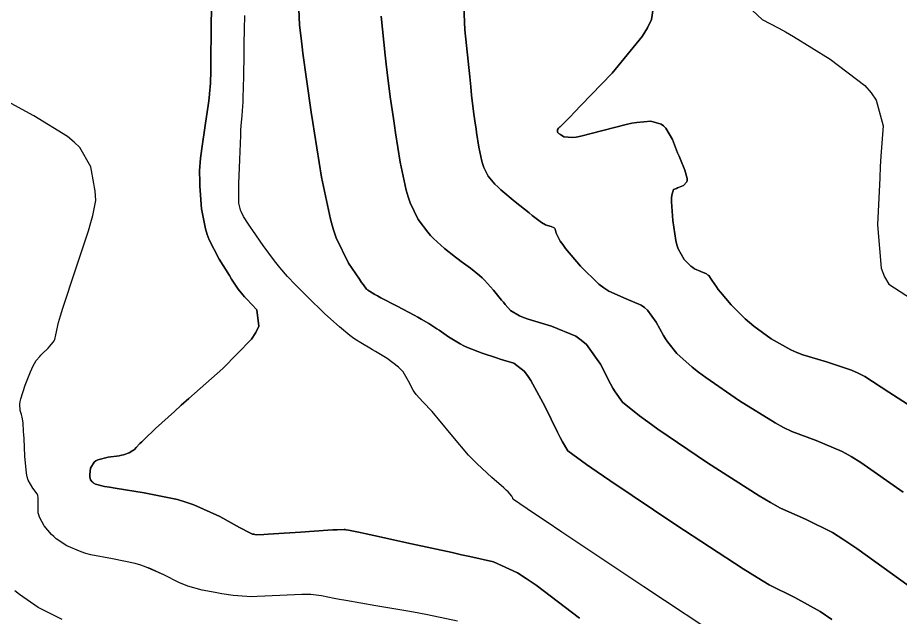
# Model space of a CAD drawing. Header units: metres. Extents: x 837117 to 838479, y 1189012 to 1191015.
# Drawn here: x 837819.78 to 837854.53, y 1189245.03 to 1189268.64 of the extents above; entities that cross this region are included whole.
import ezdxf

# ---------------------------------------------------------------- set-up
doc = ezdxf.new("R2010")
doc.units = ezdxf.units.M
doc.header["$LTSCALE"] = 0.3
doc.layers.add('COTAS 10', color=1, linetype='Continuous')
doc.layers.add('COTAS INT', color=252, linetype='Continuous')

msp = doc.modelspace()

# ---------------------------------------------------------------- linework, layer by layer
at = {"layer": 'COTAS 10'}
for points in [[(837854.638, 1189249.962), (837852.973, 1189251.127), (837852.585, 1189251.365), (837852.229, 1189251.568), (837851.207, 1189251.994), (837850.248, 1189252.349), (837849.932, 1189252.506), (837849.593, 1189252.688), (837848.188, 1189253.558), (837846.869, 1189254.473), (837846.584, 1189254.684), (837846.335, 1189254.876), (837845.727, 1189255.419), (837845.372, 1189255.866), (837845.282, 1189255.999), (837845.195, 1189256.134), (837844.913, 1189256.655), (837844.573, 1189257.127), (837844.451, 1189257.232), (837844.317, 1189257.326), (837843.729, 1189257.573), (837843.049, 1189257.875), (837842.856, 1189258.004), (837842.661, 1189258.153), (837841.94, 1189258.854), (837841.347, 1189259.558), (837841.232, 1189259.709), (837841.139, 1189259.84), (837840.982, 1189260.155), (837840.941, 1189260.311), (837840.921, 1189260.342), (837840.898, 1189260.368), (837840.784, 1189260.418), (837840.641, 1189260.452), (837840.599, 1189260.468), (837840.557, 1189260.487), (837840.398, 1189260.581), (837840.138, 1189260.773), (837840.033, 1189260.855), (837839.912, 1189260.95), (837839.355, 1189261.394), (837838.795, 1189261.867), (837838.673, 1189261.981), (837838.565, 1189262.086), (837838.294, 1189262.402), (837838.13, 1189262.738), (837838.09, 1189262.856), (837838.053, 1189262.985), (837837.935, 1189263.542), (837837.842, 1189264.123), (837837.82, 1189264.267), (837837.799, 1189264.404), (837837.736, 1189264.838), (837837.649, 1189265.584), (837837.613, 1189265.917), (837837.572, 1189266.305), (837837.381, 1189268.165), (837837.3, 1189270.042)], [(837837.3, 1189270.042), (837837.381, 1189268.165), (837837.572, 1189266.305), (837837.613, 1189265.917), (837837.649, 1189265.584), (837837.736, 1189264.838), (837837.799, 1189264.404), (837837.82, 1189264.267), (837837.842, 1189264.123), (837837.935, 1189263.542), (837838.053, 1189262.985), (837838.09, 1189262.856), (837838.13, 1189262.738), (837838.294, 1189262.402), (837838.565, 1189262.086), (837838.673, 1189261.981), (837838.795, 1189261.867), (837839.355, 1189261.394), (837839.912, 1189260.95), (837840.033, 1189260.855), (837840.138, 1189260.773), (837840.398, 1189260.581), (837840.557, 1189260.487), (837840.599, 1189260.468), (837840.641, 1189260.452), (837840.784, 1189260.418), (837840.898, 1189260.368), (837840.921, 1189260.342), (837840.941, 1189260.311), (837840.982, 1189260.155), (837841.139, 1189259.84), (837841.232, 1189259.709), (837841.347, 1189259.558), (837841.94, 1189258.854), (837842.661, 1189258.153), (837842.856, 1189258.004), (837843.049, 1189257.875), (837843.729, 1189257.573), (837844.317, 1189257.326), (837844.451, 1189257.232), (837844.573, 1189257.127), (837844.913, 1189256.655), (837845.195, 1189256.134), (837845.282, 1189255.999), (837845.372, 1189255.866), (837845.727, 1189255.419), (837846.335, 1189254.876), (837846.584, 1189254.684), (837846.869, 1189254.473), (837848.188, 1189253.558), (837849.593, 1189252.688), (837849.932, 1189252.506), (837850.248, 1189252.349), (837851.207, 1189251.994), (837852.229, 1189251.568), (837852.585, 1189251.365), (837852.973, 1189251.127), (837854.638, 1189249.962)], [(837837.09, 1189244.887), (837835.915, 1189245.129), (837835.571, 1189245.194), (837835.218, 1189245.26), (837833.875, 1189245.493), (837832.698, 1189245.692), (837832.45, 1189245.737), (837832.235, 1189245.777), (837831.74, 1189245.882), (837831.321, 1189245.929), (837831.154, 1189245.932), (837830.964, 1189245.931), (837830.097, 1189245.891), (837829.201, 1189245.849), (837828.993, 1189245.846), (837828.803, 1189245.848), (837828.265, 1189245.887), (837827.819, 1189245.96), (837827.688, 1189245.984), (837827.553, 1189246.008), (837827.036, 1189246.108), (837826.478, 1189246.264), (837826.316, 1189246.325), (837826.152, 1189246.393), (837825.534, 1189246.701), (837824.836, 1189247.015), (837824.622, 1189247.087), (837824.398, 1189247.152), (837823.511, 1189247.334), (837822.659, 1189247.498), (837822.457, 1189247.552), (837822.27, 1189247.61), (837821.714, 1189247.849), (837821.297, 1189248.13), (837821.197, 1189248.213), (837821.103, 1189248.299), (837820.819, 1189248.631), (837820.637, 1189248.971), (837820.607, 1189249.063), (837820.586, 1189249.153), (837820.584, 1189249.467), (837820.586, 1189249.752), (837820.568, 1189249.823), (837820.541, 1189249.892), (837820.376, 1189250.113), (837820.194, 1189250.429), (837820.156, 1189250.558), (837820.124, 1189250.705), (837820.056, 1189251.383), (837820.026, 1189252.067), (837820.018, 1189252.217), (837820.011, 1189252.351), (837819.987, 1189252.692), (837819.955, 1189252.908), (837819.943, 1189252.962), (837819.93, 1189253.014), (837819.869, 1189253.181), (837819.859, 1189253.426), (837819.877, 1189253.526), (837819.904, 1189253.64), (837820.077, 1189254.17), (837820.285, 1189254.697), (837820.334, 1189254.81), (837820.379, 1189254.908), (837820.51, 1189255.143), (837820.645, 1189255.304), (837820.693, 1189255.356), (837820.746, 1189255.41), (837820.974, 1189255.634), (837821.178, 1189255.862), (837821.214, 1189255.919), (837821.243, 1189255.974), (837821.277, 1189256.153), (837821.383, 1189256.644), (837821.458, 1189256.897), (837821.553, 1189257.2), (837822.058, 1189258.714), (837822.566, 1189260.254), (837822.662, 1189260.572), (837822.739, 1189260.845), (837822.856, 1189261.439), (837822.821, 1189261.819), (837822.802, 1189261.956), (837822.778, 1189262.106), (837822.658, 1189262.763), (837822.225, 1189263.526), (837822.004, 1189263.743), (837821.738, 1189263.963), (837820.414, 1189264.778), (837819.081, 1189265.497)], [(837837.09, 1189244.887), (837835.915, 1189245.129), (837835.571, 1189245.194), (837835.218, 1189245.26), (837833.875, 1189245.493), (837832.698, 1189245.692), (837832.45, 1189245.737), (837832.235, 1189245.777), (837831.74, 1189245.882), (837831.321, 1189245.929), (837831.154, 1189245.932), (837830.964, 1189245.931), (837830.097, 1189245.891), (837829.201, 1189245.849), (837828.993, 1189245.846), (837828.803, 1189245.848), (837828.265, 1189245.887), (837827.819, 1189245.96), (837827.688, 1189245.984), (837827.553, 1189246.008), (837827.036, 1189246.108), (837826.478, 1189246.264), (837826.316, 1189246.325), (837826.152, 1189246.393), (837825.534, 1189246.701), (837824.923, 1189246.976)]]:
    msp.add_lwpolyline(points, dxfattribs=at)
at = {"layer": 'COTAS INT'}
for points in [[(837844.869, 1189269.542), (837844.728, 1189268.564), (837844.571, 1189268.241), (837844.362, 1189267.895), (837843.177, 1189266.457), (837841.946, 1189265.175), (837841.708, 1189264.927), (837841.513, 1189264.725), (837841.179, 1189264.384), (837841.135, 1189264.346), (837841.124, 1189264.336), (837841.112, 1189264.326), (837841.071, 1189264.288), (837841.04, 1189264.252), (837841.035, 1189264.243), (837841.03, 1189264.233), (837841.025, 1189264.199), (837841.028, 1189264.172), (837841.029, 1189264.166), (837841.029, 1189264.161), (837841.031, 1189264.15), (837841.032, 1189264.144), (837841.032, 1189264.14), (837841.034, 1189264.131), (837841.035, 1189264.123), (837841.036, 1189264.121), (837841.036, 1189264.119), (837841.039, 1189264.114), (837841.043, 1189264.11), (837841.044, 1189264.108), (837841.046, 1189264.106), (837841.055, 1189264.099), (837841.094, 1189264.071), (837841.116, 1189264.056), (837841.143, 1189264.038), (837841.277, 1189263.946), (837841.613, 1189263.915), (837841.766, 1189263.936), (837841.946, 1189263.969), (837842.814, 1189264.192), (837843.736, 1189264.435), (837843.95, 1189264.481), (837844.147, 1189264.517), (837844.708, 1189264.568), (837845.107, 1189264.45), (837845.202, 1189264.38), (837845.29, 1189264.293), (837845.551, 1189263.845), (837845.758, 1189263.322), (837845.812, 1189263.188), (837845.864, 1189263.06), (837846.04, 1189262.636), (837846.133, 1189262.305), (837846.133, 1189262.235), (837846.121, 1189262.174), (837845.986, 1189262.03), (837845.798, 1189261.954), (837845.753, 1189261.936), (837845.712, 1189261.919), (837845.59, 1189261.868), (837845.526, 1189261.657), (837845.52, 1189261.538), (837845.521, 1189261.394), (837845.567, 1189260.659), (837845.686, 1189259.873), (837845.732, 1189259.697), (837845.783, 1189259.539), (837846.016, 1189259.117), (837846.281, 1189258.86), (837846.352, 1189258.805), (837846.423, 1189258.758), (837846.673, 1189258.647), (837846.888, 1189258.556), (837846.938, 1189258.522), (837846.983, 1189258.483), (837847.107, 1189258.31), (837847.282, 1189258.039), (837847.359, 1189257.939), (837847.448, 1189257.828), (837847.871, 1189257.337), (837848.417, 1189256.79), (837848.584, 1189256.644), (837848.758, 1189256.5), (837849.441, 1189255.999), (837850.218, 1189255.564), (837850.451, 1189255.461), (837850.692, 1189255.366), (837851.624, 1189255.088), (837852.598, 1189254.767), (837852.864, 1189254.645), (837853.129, 1189254.51), (837854.074, 1189253.901), (837854.989, 1189253.306)], [(837854.989, 1189253.306), (837854.074, 1189253.901), (837853.129, 1189254.51), (837852.864, 1189254.645), (837852.598, 1189254.767), (837851.624, 1189255.088), (837850.692, 1189255.366), (837850.451, 1189255.461), (837850.218, 1189255.564), (837849.441, 1189255.999), (837848.758, 1189256.5), (837848.584, 1189256.644), (837848.417, 1189256.79), (837847.871, 1189257.337), (837847.448, 1189257.828), (837847.359, 1189257.939), (837847.282, 1189258.039), (837847.107, 1189258.31), (837846.983, 1189258.483), (837846.938, 1189258.522), (837846.888, 1189258.556), (837846.673, 1189258.647), (837846.423, 1189258.758), (837846.352, 1189258.805), (837846.281, 1189258.86), (837846.016, 1189259.117), (837845.783, 1189259.539), (837845.732, 1189259.697), (837845.686, 1189259.873), (837845.567, 1189260.659), (837845.521, 1189261.394), (837845.52, 1189261.538), (837845.526, 1189261.657), (837845.59, 1189261.868), (837845.712, 1189261.919), (837845.753, 1189261.936), (837845.798, 1189261.954), (837845.986, 1189262.03), (837846.121, 1189262.174), (837846.133, 1189262.235), (837846.133, 1189262.305), (837846.04, 1189262.636), (837845.864, 1189263.06), (837845.812, 1189263.188), (837845.758, 1189263.322), (837845.551, 1189263.845), (837845.29, 1189264.293), (837845.202, 1189264.38), (837845.107, 1189264.45), (837844.708, 1189264.568), (837844.147, 1189264.517), (837843.95, 1189264.481), (837843.736, 1189264.435), (837842.814, 1189264.192), (837841.946, 1189263.969), (837841.766, 1189263.936), (837841.613, 1189263.915), (837841.277, 1189263.946), (837841.143, 1189264.038), (837841.116, 1189264.056), (837841.094, 1189264.071), (837841.055, 1189264.099), (837841.046, 1189264.106), (837841.044, 1189264.108), (837841.043, 1189264.11), (837841.039, 1189264.114), (837841.036, 1189264.119), (837841.036, 1189264.121), (837841.035, 1189264.123), (837841.034, 1189264.131), (837841.032, 1189264.14), (837841.032, 1189264.144), (837841.031, 1189264.15), (837841.029, 1189264.161), (837841.029, 1189264.166), (837841.028, 1189264.172), (837841.025, 1189264.199), (837841.03, 1189264.233), (837841.035, 1189264.243), (837841.04, 1189264.252), (837841.071, 1189264.288), (837841.112, 1189264.326), (837841.124, 1189264.336), (837841.135, 1189264.346), (837841.179, 1189264.384), (837841.513, 1189264.725), (837841.708, 1189264.927), (837841.946, 1189265.175), (837843.177, 1189266.457), (837844.362, 1189267.895), (837844.571, 1189268.241), (837844.728, 1189268.564), (837844.869, 1189269.542)], [(837827.402, 1189269.205), (837827.391, 1189268.122), (837827.379, 1189266.994), (837827.377, 1189266.754), (837827.374, 1189266.547), (837827.367, 1189266.062), (837827.332, 1189265.637), (837827.312, 1189265.467), (837827.287, 1189265.274), (837827.158, 1189264.391), (837827.028, 1189263.491), (837827.002, 1189263.288), (837826.98, 1189263.105), (837826.939, 1189262.61), (837826.943, 1189262.159), (837826.95, 1189262.004), (837826.959, 1189261.836), (837827.016, 1189261.12), (837827.166, 1189260.326), (837827.235, 1189260.109), (837827.316, 1189259.894), (837827.709, 1189259.127), (837828.109, 1189258.486), (837828.195, 1189258.35), (837828.27, 1189258.232), (837828.453, 1189257.955), (837828.635, 1189257.732), (837828.71, 1189257.648), (837828.795, 1189257.554), (837829.193, 1189257.136), (837829.27, 1189256.489), (837829.155, 1189256.251), (837828.979, 1189255.987), (837827.849, 1189254.823), (837826.519, 1189253.652), (837826.218, 1189253.384), (837825.947, 1189253.14), (837825.208, 1189252.462), (837824.757, 1189252.032), (837824.666, 1189251.944), (837824.59, 1189251.87), (837824.442, 1189251.713), (837824.369, 1189251.641), (837824.341, 1189251.62), (837824.31, 1189251.598), (837824.171, 1189251.515), (837823.946, 1189251.434), (837823.861, 1189251.413), (837823.766, 1189251.394), (837823.34, 1189251.332), (837822.935, 1189251.231), (837822.853, 1189251.188), (837822.785, 1189251.138), (837822.647, 1189250.9), (837822.616, 1189250.658), (837822.614, 1189250.606), (837822.616, 1189250.559), (837822.648, 1189250.443), (837822.71, 1189250.37), (837822.731, 1189250.351), (837822.753, 1189250.333), (837822.844, 1189250.272), (837823.198, 1189250.185), (837823.386, 1189250.151), (837823.613, 1189250.112), (837824.756, 1189249.935), (837826.064, 1189249.667), (837826.394, 1189249.57), (837826.711, 1189249.464), (837827.74, 1189249.001), (837828.508, 1189248.575), (837828.661, 1189248.493), (837828.786, 1189248.426), (837829.022, 1189248.312), (837829.083, 1189248.301), (837829.115, 1189248.295), (837829.168, 1189248.286), (837829.467, 1189248.297), (837829.637, 1189248.307), (837829.846, 1189248.32), (837830.917, 1189248.389), (837831.982, 1189248.46), (837832.187, 1189248.472), (837832.353, 1189248.482), (837832.63, 1189248.495), (837832.671, 1189248.486), (837832.689, 1189248.483), (837832.709, 1189248.479), (837832.806, 1189248.463), (837833.255, 1189248.37), (837833.497, 1189248.318), (837833.791, 1189248.254), (837835.277, 1189247.931), (837836.879, 1189247.581), (837837.245, 1189247.5), (837837.578, 1189247.426), (837838.503, 1189247.219), (837839.453, 1189246.781), (837839.801, 1189246.562), (837840.187, 1189246.3), (837841.889, 1189245.003)], [(837841.889, 1189245.003), (837840.187, 1189246.3), (837839.801, 1189246.562), (837839.453, 1189246.781), (837838.503, 1189247.219), (837837.578, 1189247.426), (837837.245, 1189247.5), (837836.879, 1189247.581), (837835.277, 1189247.931), (837833.791, 1189248.254), (837833.497, 1189248.318), (837833.255, 1189248.37), (837832.806, 1189248.463), (837832.709, 1189248.479), (837832.689, 1189248.483), (837832.671, 1189248.486), (837832.63, 1189248.495), (837832.353, 1189248.482), (837832.187, 1189248.472), (837831.982, 1189248.46), (837830.917, 1189248.389), (837829.846, 1189248.32), (837829.637, 1189248.307), (837829.467, 1189248.297), (837829.168, 1189248.286), (837829.115, 1189248.295), (837829.083, 1189248.301), (837829.022, 1189248.312), (837828.786, 1189248.426), (837828.661, 1189248.493), (837828.508, 1189248.575), (837827.74, 1189249.001), (837826.711, 1189249.464), (837826.394, 1189249.57), (837826.064, 1189249.667), (837824.756, 1189249.935), (837823.613, 1189250.112), (837823.386, 1189250.151), (837823.198, 1189250.185), (837822.844, 1189250.272), (837822.753, 1189250.333), (837822.731, 1189250.351), (837822.71, 1189250.37), (837822.648, 1189250.443), (837822.616, 1189250.559), (837822.614, 1189250.606), (837822.616, 1189250.658), (837822.647, 1189250.9), (837822.785, 1189251.138), (837822.853, 1189251.188), (837822.935, 1189251.231), (837823.34, 1189251.332), (837823.766, 1189251.394), (837823.861, 1189251.413), (837823.946, 1189251.434), (837824.171, 1189251.515), (837824.31, 1189251.598), (837824.341, 1189251.62), (837824.369, 1189251.641), (837824.442, 1189251.713), (837824.59, 1189251.87), (837824.666, 1189251.944), (837824.757, 1189252.032), (837825.208, 1189252.462), (837825.947, 1189253.14), (837826.218, 1189253.384), (837826.519, 1189253.652), (837827.849, 1189254.823), (837828.979, 1189255.987), (837829.155, 1189256.251), (837829.27, 1189256.489), (837829.193, 1189257.136), (837828.795, 1189257.554), (837828.71, 1189257.648), (837828.635, 1189257.732), (837828.453, 1189257.955), (837828.27, 1189258.232), (837828.195, 1189258.35), (837828.109, 1189258.486), (837827.709, 1189259.127), (837827.316, 1189259.894), (837827.235, 1189260.109), (837827.166, 1189260.326), (837827.016, 1189261.12), (837826.959, 1189261.836), (837826.95, 1189262.004), (837826.943, 1189262.159), (837826.939, 1189262.61), (837826.98, 1189263.105), (837827.002, 1189263.288), (837827.028, 1189263.491), (837827.158, 1189264.391), (837827.287, 1189265.274), (837827.312, 1189265.467), (837827.332, 1189265.637), (837827.367, 1189266.062), (837827.374, 1189266.547), (837827.377, 1189266.754), (837827.379, 1189266.994), (837827.391, 1189268.122), (837827.402, 1189269.205)], [(837830.845, 1189268.979), (837830.874, 1189268.36), (837830.949, 1189267.707), (837830.977, 1189267.484), (837831.008, 1189267.242), (837831.146, 1189266.213), (837831.334, 1189264.923), (837831.396, 1189264.516), (837831.463, 1189264.088), (837831.739, 1189262.363), (837832.087, 1189260.709), (837832.2, 1189260.326), (837832.319, 1189259.975), (837832.804, 1189258.977), (837833.234, 1189258.341), (837833.317, 1189258.219), (837833.385, 1189258.119), (837833.503, 1189257.954), (837833.532, 1189257.932), (837833.544, 1189257.924), (837833.558, 1189257.914), (837833.623, 1189257.868), (837833.838, 1189257.745), (837833.946, 1189257.686), (837834.076, 1189257.616), (837834.721, 1189257.276), (837835.388, 1189256.923), (837835.531, 1189256.846), (837835.657, 1189256.777), (837835.961, 1189256.602), (837836.195, 1189256.449), (837836.276, 1189256.395), (837836.363, 1189256.335), (837836.739, 1189256.075), (837837.198, 1189255.798), (837837.339, 1189255.726), (837837.485, 1189255.658), (837838.062, 1189255.431), (837838.627, 1189255.244), (837838.766, 1189255.2), (837838.897, 1189255.159), (837839.31, 1189255.042), (837839.717, 1189254.724), (837839.845, 1189254.558), (837839.98, 1189254.356), (837840.524, 1189253.346), (837841.022, 1189252.325), (837841.128, 1189252.117), (837841.221, 1189251.943), (837841.441, 1189251.584), (837842.17, 1189251.049), (837842.584, 1189250.763), (837843.09, 1189250.418), (837845.682, 1189248.674), (837848.343, 1189246.937), (837848.892, 1189246.596), (837849.36, 1189246.316), (837850.372, 1189245.808), (837851.37, 1189245.261), (837851.828, 1189244.955)], [(837851.828, 1189244.955), (837851.37, 1189245.261), (837850.372, 1189245.808), (837849.36, 1189246.316), (837848.892, 1189246.596), (837848.343, 1189246.937), (837845.682, 1189248.674), (837843.09, 1189250.418), (837842.584, 1189250.763), (837842.17, 1189251.049), (837841.441, 1189251.584), (837841.221, 1189251.943), (837841.128, 1189252.117), (837841.022, 1189252.325), (837840.524, 1189253.346), (837839.98, 1189254.356), (837839.845, 1189254.558), (837839.717, 1189254.724), (837839.31, 1189255.042), (837838.897, 1189255.159), (837838.766, 1189255.2), (837838.627, 1189255.244), (837838.062, 1189255.431), (837837.485, 1189255.658), (837837.339, 1189255.726), (837837.198, 1189255.798), (837836.739, 1189256.075), (837836.363, 1189256.335), (837836.276, 1189256.395), (837836.195, 1189256.449), (837835.961, 1189256.602), (837835.657, 1189256.777), (837835.531, 1189256.846), (837835.388, 1189256.923), (837834.721, 1189257.276), (837834.076, 1189257.616), (837833.946, 1189257.686), (837833.838, 1189257.745), (837833.623, 1189257.868), (837833.558, 1189257.914), (837833.544, 1189257.924), (837833.532, 1189257.932), (837833.503, 1189257.954), (837833.385, 1189258.119), (837833.317, 1189258.219), (837833.234, 1189258.341), (837832.804, 1189258.977), (837832.319, 1189259.975), (837832.2, 1189260.326), (837832.087, 1189260.709), (837831.739, 1189262.363), (837831.463, 1189264.088), (837831.396, 1189264.516), (837831.334, 1189264.923), (837831.146, 1189266.213), (837831.008, 1189267.242), (837830.977, 1189267.484), (837830.949, 1189267.707), (837830.874, 1189268.36), (837830.845, 1189268.979)], [(837848.705, 1189268.92), (837849.091, 1189268.571), (837849.737, 1189268.231), (837850.007, 1189268.075), (837850.317, 1189267.892), (837851.766, 1189267.009), (837853.124, 1189265.964), (837853.376, 1189265.679), (837853.574, 1189265.395), (837853.843, 1189264.387), (837853.761, 1189263.182), (837853.737, 1189262.774), (837853.713, 1189262.334), (837853.625, 1189260.478), (837853.776, 1189258.775), (837853.903, 1189258.432), (837854.067, 1189258.144), (837854.968, 1189257.568)], [(837848.705, 1189268.92), (837849.091, 1189268.571), (837849.737, 1189268.231), (837850.007, 1189268.075), (837850.317, 1189267.892), (837851.766, 1189267.009), (837853.124, 1189265.964), (837853.376, 1189265.679), (837853.574, 1189265.395), (837853.843, 1189264.387), (837853.761, 1189263.182), (837853.737, 1189262.774), (837853.713, 1189262.334), (837853.625, 1189260.478), (837853.776, 1189258.775), (837853.903, 1189258.432), (837854.067, 1189258.144), (837854.968, 1189257.568)], [(837847.718, 1189244.062), (837844.429, 1189246.233), (837841.201, 1189248.391), (837840.584, 1189248.803), (837840.088, 1189249.135), (837839.297, 1189249.666), (837839.283, 1189249.691), (837839.276, 1189249.704), (837839.268, 1189249.72), (837839.23, 1189249.799), (837839.081, 1189249.971), (837839.003, 1189250.045), (837838.91, 1189250.13), (837838.442, 1189250.533), (837837.859, 1189251.071), (837837.694, 1189251.241), (837837.527, 1189251.421), (837836.909, 1189252.15), (837836.346, 1189252.84), (837836.213, 1189252.995), (837836.09, 1189253.134), (837835.73, 1189253.51), (837835.464, 1189253.803), (837835.401, 1189253.891), (837835.342, 1189253.981), (837835.167, 1189254.331), (837834.948, 1189254.691), (837834.862, 1189254.788), (837834.765, 1189254.883), (837834.321, 1189255.216), (837833.857, 1189255.503), (837833.748, 1189255.569), (837833.646, 1189255.629), (837833.345, 1189255.797), (837833.055, 1189255.979), (837832.96, 1189256.048), (837832.859, 1189256.126), (837832.44, 1189256.471), (837831.985, 1189256.877), (837831.861, 1189256.992), (837831.737, 1189257.108), (837831.299, 1189257.538), (837830.897, 1189257.943), (837830.798, 1189258.044), (837830.703, 1189258.141), (837830.403, 1189258.448), (837830.094, 1189258.804), (837829.993, 1189258.931), (837829.886, 1189259.07), (837829.447, 1189259.675), (837829.035, 1189260.265), (837828.946, 1189260.395), (837828.867, 1189260.51), (837828.673, 1189260.806), (837828.569, 1189261.009), (837828.548, 1189261.066), (837828.529, 1189261.123), (837828.489, 1189261.333), (837828.482, 1189261.726), (837828.484, 1189261.898), (837828.487, 1189262.098), (837828.516, 1189263.051), (837828.555, 1189264.006), (837828.565, 1189264.208), (837828.575, 1189264.382), (837828.611, 1189264.782), (837828.642, 1189265.153), (837828.649, 1189265.309), (837828.656, 1189265.487), (837828.677, 1189266.32), (837828.693, 1189267.202), (837828.696, 1189267.412), (837828.699, 1189267.605), (837828.707, 1189268.179), (837828.715, 1189268.72)], [(837847.718, 1189244.062), (837844.429, 1189246.233), (837841.201, 1189248.391), (837840.584, 1189248.803), (837840.088, 1189249.135), (837839.297, 1189249.666), (837839.283, 1189249.691), (837839.276, 1189249.704), (837839.268, 1189249.72), (837839.23, 1189249.799), (837839.081, 1189249.971), (837839.003, 1189250.045), (837838.91, 1189250.13), (837838.442, 1189250.533), (837837.859, 1189251.071), (837837.694, 1189251.241), (837837.527, 1189251.421), (837836.909, 1189252.15), (837836.346, 1189252.84), (837836.213, 1189252.995), (837836.09, 1189253.134), (837835.73, 1189253.51), (837835.464, 1189253.803), (837835.401, 1189253.891), (837835.342, 1189253.981), (837835.167, 1189254.331), (837834.948, 1189254.691), (837834.862, 1189254.788), (837834.765, 1189254.883), (837834.321, 1189255.216), (837833.857, 1189255.503), (837833.748, 1189255.569), (837833.646, 1189255.629), (837833.345, 1189255.797), (837833.055, 1189255.979), (837832.96, 1189256.048), (837832.859, 1189256.126), (837832.44, 1189256.471), (837831.985, 1189256.877), (837831.861, 1189256.992), (837831.737, 1189257.108), (837831.299, 1189257.538), (837830.897, 1189257.943), (837830.798, 1189258.044), (837830.703, 1189258.141), (837830.403, 1189258.448), (837830.094, 1189258.804), (837829.993, 1189258.931), (837829.886, 1189259.07), (837829.447, 1189259.675), (837829.035, 1189260.265), (837828.946, 1189260.395), (837828.867, 1189260.51), (837828.673, 1189260.806), (837828.569, 1189261.009), (837828.548, 1189261.066), (837828.529, 1189261.123), (837828.489, 1189261.333), (837828.482, 1189261.726), (837828.484, 1189261.898), (837828.487, 1189262.098), (837828.516, 1189263.051), (837828.555, 1189264.006), (837828.565, 1189264.208), (837828.575, 1189264.382), (837828.611, 1189264.782), (837828.642, 1189265.153), (837828.649, 1189265.309), (837828.656, 1189265.487), (837828.677, 1189266.32), (837828.693, 1189267.202), (837828.696, 1189267.412), (837828.699, 1189267.605), (837828.707, 1189268.179), (837828.715, 1189268.72)], [(837834.084, 1189268.692), (837834.244, 1189267.165), (837834.284, 1189266.808), (837834.322, 1189266.479), (837834.441, 1189265.525), (837834.567, 1189264.663), (837834.608, 1189264.392), (837834.652, 1189264.105), (837834.837, 1189262.952), (837835.07, 1189261.847), (837835.145, 1189261.591), (837835.224, 1189261.356), (837835.549, 1189260.689), (837835.922, 1189260.195), (837836.032, 1189260.07), (837836.145, 1189259.949), (837836.577, 1189259.555), (837837.009, 1189259.215), (837837.122, 1189259.129), (837837.233, 1189259.046), (837837.608, 1189258.775), (837837.963, 1189258.49), (837838.06, 1189258.399), (837838.158, 1189258.302), (837838.508, 1189257.908), (837838.822, 1189257.524), (837838.897, 1189257.434), (837838.967, 1189257.351), (837839.174, 1189257.11), (837839.526, 1189256.898), (837839.687, 1189256.833), (837839.875, 1189256.765), (837840.786, 1189256.499), (837841.745, 1189256.096), (837841.965, 1189255.943), (837842.164, 1189255.771), (837842.718, 1189255), (837843.109, 1189254.229), (837843.205, 1189254.058), (837843.296, 1189253.904), (837843.584, 1189253.502), (837844.253, 1189252.963), (837844.584, 1189252.724), (837844.979, 1189252.445), (837846.935, 1189251.116), (837848.968, 1189249.813), (837849.412, 1189249.551), (837849.804, 1189249.332), (837850.79, 1189248.901), (837851.861, 1189248.368), (837852.307, 1189248.086), (837852.817, 1189247.744), (837855.202, 1189246.023)], [(837855.202, 1189246.023), (837852.817, 1189247.744), (837852.307, 1189248.086), (837851.861, 1189248.368), (837850.79, 1189248.901), (837849.804, 1189249.332), (837849.412, 1189249.551), (837848.968, 1189249.813), (837846.935, 1189251.116), (837844.979, 1189252.445), (837844.584, 1189252.724), (837844.253, 1189252.963), (837843.584, 1189253.502), (837843.296, 1189253.904), (837843.205, 1189254.058), (837843.109, 1189254.229), (837842.718, 1189255), (837842.164, 1189255.771), (837841.965, 1189255.943), (837841.745, 1189256.096), (837840.786, 1189256.499), (837839.875, 1189256.765), (837839.687, 1189256.833), (837839.526, 1189256.898), (837839.174, 1189257.11), (837838.967, 1189257.351), (837838.897, 1189257.434), (837838.822, 1189257.524), (837838.508, 1189257.908), (837838.158, 1189258.302), (837838.06, 1189258.399), (837837.963, 1189258.49), (837837.608, 1189258.775), (837837.233, 1189259.046), (837837.122, 1189259.129), (837837.009, 1189259.215), (837836.577, 1189259.555), (837836.145, 1189259.949), (837836.032, 1189260.07), (837835.922, 1189260.195), (837835.549, 1189260.689), (837835.224, 1189261.356), (837835.145, 1189261.591), (837835.07, 1189261.847), (837834.837, 1189262.952), (837834.652, 1189264.105), (837834.608, 1189264.392), (837834.567, 1189264.663), (837834.441, 1189265.525), (837834.322, 1189266.479), (837834.284, 1189266.808), (837834.244, 1189267.165), (837834.084, 1189268.692)], [(837821.528, 1189244.954), (837821.341, 1189245.035), (837820.585, 1189245.427), (837819.842, 1189245.927), (837819.663, 1189246.075)]]:
    msp.add_lwpolyline(points, dxfattribs=at)

doc.saveas('drawing.dxf')
